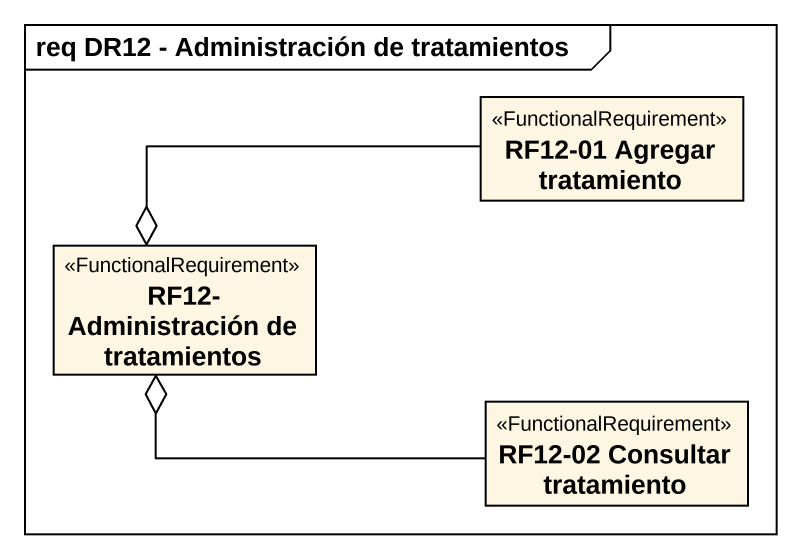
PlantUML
@startuml
mainframe req DR12 - Administración de tratamientos
hide circle
hide empty members
class "RF12-01 Agregar tratamiento" as RF12_01_Agregar_tratamiento <<FunctionalRequirement>>
class "RF12- Administración de tratamientos" as RF12_Administración_de <<FunctionalRequirement>>
class "RF12-02 Consultar tratamiento" as RF12_02_Consultar <<FunctionalRequirement>>
RF12_01_Agregar_tratamiento -left-o RF12_Administración_de
RF12_02_Consultar -left-o RF12_Administración_de
@enduml
